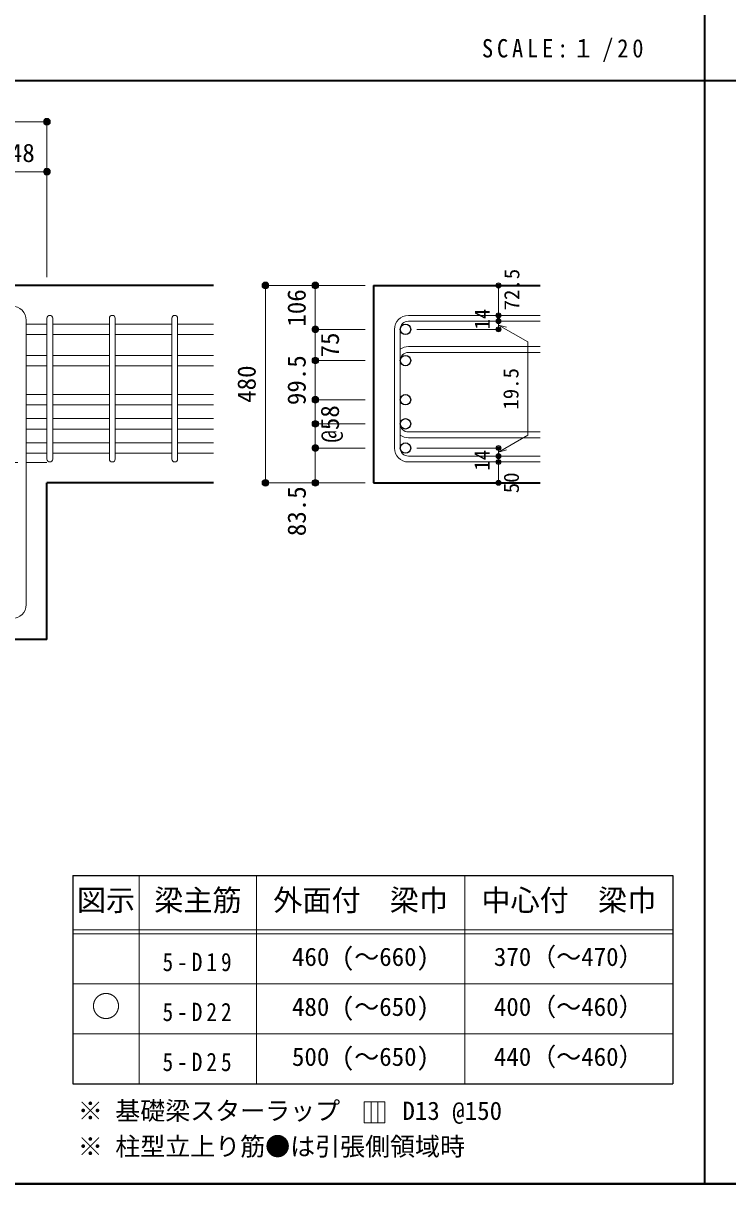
# Model space of a CAD drawing. Units: millimetres at full size, sheet at 1:20; some dimension numbers follow another scale. Extents: x -3982 to 3969, y -2797 to 2801.
# Drawn here: x -2386 to -693, y -2797 to -10 of the extents above; entities that cross this region are included whole.
import ezdxf
from ezdxf.enums import TextEntityAlignment as Align

# ---------------------------------------------------------------- set-up
doc = ezdxf.new("R2010")
doc.units = ezdxf.units.MM
doc.header["$LTSCALE"] = 20
doc.header["$PDMODE"] = 32
doc.header["$PDSIZE"] = 12
doc.linetypes.add('CHAIN1', pattern=[8, 5, -1, 1, -1])
for name, color, linetype, lineweight in [('6-1_躯体線', 2, 'Continuous', 35), ('6-4_フープ', 7, 'Continuous', 18), ('6-5_梁主筋', 7, 'Continuous', 18), ('6-6_S.T.P.', 7, 'Continuous', 18), ('6-7_文字', 7, 'Continuous', 18), ('6-D_寸法', 4, 'Continuous', 9), ('6-E_枠', 7, 'Continuous', 18), ('F-0_枠', 6, 'Continuous', 40)]:
    doc.layers.add(name, color=color, linetype=linetype, lineweight=lineweight)
doc.styles.add('ＭＳ ゴシック', font='')
doc.styles.get('ＭＳ ゴシック').set_extended_font_data('MS Gothic')

msp = doc.modelspace()

# ---------------------------------------------------------------- linework, layer by layer
at = {"layer": '6-1_躯体線'}
for p, q in [((-1928.87, -639.67), (-3178.87, -639.67)), ((-1544.2, -639.67), (-1144.2, -639.67)), ((-1544.2, -639.67), (-1544.2, -1113.67)), ((-1928.87, -1113.67), (-2328.87, -1113.67)), ((-2328.87, -1489.67), (-2328.87, -1113.67)), ((-1544.2, -1113.67), (-1144.2, -1113.67)), ((-2328.87, -1489.67), (-2554.37, -1489.67))]:
    msp.add_line(p, q, dxfattribs=at)
at = {"layer": '6-4_フープ'}
msp.add_line((-2378.87, -1406.17), (-2378.87, -723.17), dxfattribs=at)
for centre, start, end in [((-2412.37, -723.17), 0, 90), ((-2412.37, -1406.17), 270, 0)]:
    msp.add_arc(centre, 33.5, start, end, dxfattribs=at)
at = {"layer": '6-5_梁主筋'}
for p, q in [((-2328.87, -732.72), (-2378.87, -732.72)), ((-2178.87, -732.72), (-2314.87, -732.72)), ((-2028.87, -732.72), (-2164.87, -732.72)), ((-1928.87, -732.72), (-2014.87, -732.72)), ((-2328.87, -757.72), (-2378.87, -757.72)), ((-2178.87, -757.72), (-2314.87, -757.72)), ((-2028.87, -757.72), (-2164.87, -757.72)), ((-1928.87, -757.72), (-2014.87, -757.72)), ((-2328.87, -807.67), (-2378.87, -807.67)), ((-2178.87, -807.67), (-2314.87, -807.67)), ((-2028.87, -807.67), (-2164.87, -807.67)), ((-1928.87, -807.67), (-2014.87, -807.67)), ((-2328.87, -832.67), (-2378.87, -832.67)), ((-2178.87, -832.67), (-2314.87, -832.67)), ((-2028.87, -832.67), (-2164.87, -832.67)), ((-1928.87, -832.67), (-2014.87, -832.67)), ((-2328.87, -901.67), (-2378.87, -901.67)), ((-2178.87, -901.67), (-2314.87, -901.67)), ((-2028.87, -901.67), (-2164.87, -901.67)), ((-1928.87, -901.67), (-2014.87, -901.67)), ((-2328.87, -926.67), (-2378.87, -926.67)), ((-2178.87, -926.67), (-2314.87, -926.67)), ((-2028.87, -926.67), (-2164.87, -926.67)), ((-1928.87, -926.67), (-2014.87, -926.67)), ((-2378.87, -959.67), (-2328.87, -959.67)), ((-2178.87, -959.67), (-2314.87, -959.67)), ((-2028.87, -959.67), (-2164.87, -959.67)), ((-1928.87, -959.67), (-2014.87, -959.67)), ((-2378.87, -984.67), (-2328.87, -984.67)), ((-2178.87, -984.67), (-2314.87, -984.67)), ((-2028.87, -984.67), (-2164.87, -984.67)), ((-1928.87, -984.67), (-2014.87, -984.67)), ((-2328.87, -1017.67), (-2378.87, -1017.67)), ((-2178.87, -1017.67), (-2314.87, -1017.67)), ((-2028.87, -1017.67), (-2164.87, -1017.67)), ((-1928.87, -1017.67), (-2014.87, -1017.67)), ((-2328.87, -1042.67), (-2378.87, -1042.67)), ((-2178.87, -1042.67), (-2314.87, -1042.67)), ((-2028.87, -1042.67), (-2164.87, -1042.67)), ((-1928.87, -1042.67), (-2014.87, -1042.67))]:
    msp.add_line(p, q, dxfattribs=at)
at = {"layer": '6-5_梁主筋', "color": 3, "lineweight": 25}
for centre in [(-1467.7, -745.22), (-1467.7, -820.17), (-1467.7, -914.17), (-1467.7, -972.17), (-1467.7, -1030.17)]:
    msp.add_circle(centre, 12.5, dxfattribs=at)
at = {"layer": '6-6_S.T.P.'}
for p, q in [((-2328.87, -1056.67), (-2328.87, -718.72)), ((-2328.87, -1056.67), (-2328.87, -719.11)), ((-2328.87, -1056.67), (-2328.87, -719.11)), ((-2328.87, -1056.67), (-2328.87, -719.11)), ((-2314.87, -1056.67), (-2314.87, -718.72)), ((-2314.87, -1056.67), (-2314.87, -719.11)), ((-2314.87, -1056.67), (-2314.87, -719.11)), ((-2314.87, -1056.67), (-2314.87, -719.11)), ((-2178.87, -1056.67), (-2178.87, -718.72)), ((-2164.87, -1056.67), (-2164.87, -718.72)), ((-2028.87, -1056.67), (-2028.87, -718.72)), ((-2014.87, -1056.67), (-2014.87, -718.72)), ((-1460.7, -711.72), (-1144.2, -711.72)), ((-1494.2, -745.22), (-1494.2, -1030.17)), ((-1480.2, -745.22), (-1480.2, -1030.17)), ((-1460.7, -725.72), (-1144.2, -725.72)), ((-1460.7, -786.67), (-1144.2, -786.67)), ((-1460.7, -800.67), (-1144.2, -800.67)), ((-1460.7, -991.67), (-1144.2, -991.67)), ((-1460.7, -1005.67), (-1144.2, -1005.67)), ((-1460.7, -1049.67), (-1144.2, -1049.67)), ((-1460.7, -1063.67), (-1144.2, -1063.67))]:
    msp.add_line(p, q, dxfattribs=at)
for centre, radius, start, end in [((-2321.87, -718.72), 7, 0, 180), ((-2321.87, -718.72), 7, 0, 180), ((-2321.87, -718.72), 7, 0, 180), ((-2321.87, -718.72), 7, 0, 180), ((-2171.87, -718.72), 7, 0, 180), ((-2021.87, -718.72), 7, 0, 180), ((-1460.7, -745.22), 33.5, 90, 180), ((-1460.7, -745.22), 19.5, 90, 180), ((-1460.7, -820.17), 33.5, 90, 125.59765), ((-1460.7, -820.17), 19.5, 90, 180), ((-1460.7, -972.17), 19.5, 180, 270), ((-1460.7, -972.17), 33.5, 234.40235, 270), ((-1460.7, -1030.17), 33.5, 180, 270), ((-1460.7, -1030.17), 19.5, 180, 270), ((-2321.87, -1056.67), 7, 180, 0), ((-2321.87, -1056.67), 7, 180, 0), ((-2321.87, -1056.67), 7, 180, 0), ((-2321.87, -1056.67), 7, 180, 0), ((-2171.87, -1056.67), 7, 180, 0), ((-2021.87, -1056.67), 7, 180, 0)]:
    msp.add_arc(centre, radius, start, end, dxfattribs=at)
at = {"layer": '6-7_文字'}
for p, q in [((-1550.4, -2600.08), (-1550.4, -2650.08)), ((-1533.73, -2600.08), (-1533.73, -2650.08))]:
    msp.add_line(p, q, dxfattribs=at)
msp.add_lwpolyline([(-1567.07, -2650.08), (-1517.07, -2650.08), (-1517.07, -2600.08), (-1567.07, -2600.08)], close=True, dxfattribs=at)
at = {"layer": '6-D_寸法'}
for p, q in [((-3178.87, -246.65), (-2328.87, -246.65)), ((-2328.87, -246.65), (-2328.87, -366.65)), ((-2476.87, -366.65), (-2328.87, -366.65)), ((-2328.87, -366.65), (-2328.87, -619.67)), ((-1804.2, -639.67), (-1804.2, -1113.67)), ((-1684.2, -639.67), (-1684.2, -745.22)), ((-1244.2, -711.15), (-1244.2, -639.67)), ((-1244.2, -725.72), (-1244.2, -711.72)), ((-1684.2, -745.22), (-1564.2, -745.22)), ((-1244.2, -745.22), (-1440.29, -745.22)), ((-1244.2, -734.9), (-1174.14, -775.35)), ((-1244.2, -734.9), (-1224.88, -740.07)), ((-1174.14, -775.35), (-1174.14, -999.47)), ((-1684.2, -820.17), (-1564.2, -820.17)), ((-1684.2, -914.17), (-1564.2, -914.17)), ((-1684.2, -914.17), (-1684.2, -972.17)), ((-1684.2, -972.17), (-1564.2, -972.17)), ((-1684.2, -972.17), (-1684.2, -1030.17)), ((-1244.2, -1039.92), (-1174.14, -999.47)), ((-1684.2, -1030.17), (-1564.2, -1030.17)), ((-1684.2, -1113.67), (-1684.2, -1030.17)), ((-1244.2, -1030.17), (-1440.29, -1030.17)), ((-1244.2, -1049.67), (-1244.2, -1030.17)), ((-1244.2, -1039.92), (-1224.88, -1034.74)), ((-1244.2, -1063.67), (-1244.2, -1049.67)), ((-1244.2, -1113.67), (-1244.2, -1063.67)), ((-1804.2, -1113.67), (-1694.33, -1113.67)), ((-1804.2, -1113.67), (-1684.2, -1113.67)), ((-1684.2, -1113.67), (-1564.2, -1113.67))]:
    msp.add_line(p, q, dxfattribs=at)
at = {"layer": '6-D_寸法', "linetype": 'CHAIN1'}
msp.add_line((-3178.87, -1064.67), (-2328.87, -1064.67), dxfattribs=at)
at = {"layer": '6-D_寸法'}
for points in [[(-1804.2, -639.67), (-1684.2, -639.67), (-1564.2, -639.67)], [(-1684.2, -745.22), (-1684.2, -820.17), (-1684.2, -914.17)], [(-1244.2, -725.15), (-1244.2, -745.22), (-1244.2, -725.15)]]:
    msp.add_lwpolyline(points, dxfattribs=at)
for centre, radius in [((-2328.87, -246.65), 8), ((-2328.87, -246.65), 7.2), ((-2328.87, -246.65), 6.4), ((-2328.87, -246.65), 5.6), ((-2328.87, -246.65), 4.8), ((-2328.87, -246.65), 4), ((-2328.87, -246.65), 3.2), ((-2328.87, -246.65), 2.4), ((-2328.87, -246.65), 1.6), ((-2328.87, -246.65), 0.8), ((-2328.87, -366.65), 8), ((-2328.87, -366.65), 7.2), ((-2328.87, -366.65), 6.4), ((-2328.87, -366.65), 5.6), ((-2328.87, -366.65), 4.8), ((-2328.87, -366.65), 4), ((-2328.87, -366.65), 3.2), ((-2328.87, -366.65), 2.4), ((-2328.87, -366.65), 1.6), ((-2328.87, -366.65), 0.8), ((-1804.2, -639.67), 8), ((-1804.2, -639.67), 7.2), ((-1804.2, -639.67), 6.4), ((-1804.2, -639.67), 5.6), ((-1804.2, -639.67), 4.8), ((-1804.2, -639.67), 4), ((-1804.2, -639.67), 3.2), ((-1804.2, -639.67), 2.4), ((-1804.2, -639.67), 1.6), ((-1804.2, -639.67), 0.8), ((-1684.2, -639.67), 8), ((-1684.2, -639.67), 7.2), ((-1684.2, -639.67), 6.4), ((-1684.2, -639.67), 5.6), ((-1684.2, -639.67), 4.8), ((-1684.2, -639.67), 4), ((-1684.2, -639.67), 3.2), ((-1684.2, -639.67), 2.4), ((-1684.2, -639.67), 1.6), ((-1684.2, -639.67), 0.8), ((-1244.2, -639.67), 4), ((-1244.2, -639.67), 3.6), ((-1244.2, -639.67), 3.2), ((-1244.2, -639.67), 2.8), ((-1244.2, -639.67), 2.4), ((-1244.2, -639.67), 2), ((-1244.2, -639.67), 1.6), ((-1244.2, -639.67), 1.2), ((-1244.2, -639.67), 0.8), ((-1244.2, -639.67), 0.4), ((-1244.2, -711.72), 4), ((-1244.2, -725.72), 4), ((-1244.2, -711.72), 3.6), ((-1244.2, -725.72), 3.6), ((-1244.2, -711.72), 3.2), ((-1244.2, -725.72), 3.2), ((-1244.2, -711.72), 2.8), ((-1244.2, -725.72), 2.8), ((-1244.2, -711.72), 2.4), ((-1244.2, -725.72), 2.4), ((-1244.2, -711.72), 2), ((-1244.2, -725.72), 2), ((-1244.2, -711.72), 1.6), ((-1244.2, -725.72), 1.6), ((-1244.2, -711.72), 1.2), ((-1244.2, -725.72), 1.2), ((-1244.2, -711.72), 0.8), ((-1244.2, -711.72), 0.4), ((-1684.2, -745.22), 8), ((-1684.2, -745.22), 7.2), ((-1684.2, -745.22), 6.4), ((-1684.2, -745.22), 5.6), ((-1684.2, -745.22), 4.8), ((-1684.2, -745.22), 4), ((-1684.2, -745.22), 3.2), ((-1684.2, -745.22), 2.4), ((-1684.2, -745.22), 1.6), ((-1684.2, -745.22), 0.8), ((-1244.2, -745.22), 4), ((-1244.2, -745.22), 3.6), ((-1244.2, -745.22), 3.2), ((-1244.2, -745.22), 2.8), ((-1244.2, -745.22), 2.4), ((-1244.2, -745.22), 2), ((-1244.2, -745.22), 1.6), ((-1244.2, -745.22), 1.2), ((-1244.2, -725.72), 0.8), ((-1244.2, -745.22), 0.8), ((-1244.2, -725.72), 0.4), ((-1244.2, -745.22), 0.4), ((-1684.2, -820.17), 8), ((-1684.2, -820.17), 7.2), ((-1684.2, -820.17), 6.4), ((-1684.2, -820.17), 5.6), ((-1684.2, -820.17), 4.8), ((-1684.2, -820.17), 4), ((-1684.2, -820.17), 3.2), ((-1684.2, -820.17), 2.4), ((-1684.2, -820.17), 1.6), ((-1684.2, -820.17), 0.8), ((-1684.2, -914.17), 8), ((-1684.2, -914.17), 7.2), ((-1684.2, -914.17), 6.4), ((-1684.2, -914.17), 5.6), ((-1684.2, -914.17), 4.8), ((-1684.2, -914.17), 4), ((-1684.2, -914.17), 3.2), ((-1684.2, -914.17), 2.4), ((-1684.2, -914.17), 1.6), ((-1684.2, -914.17), 0.8), ((-1684.2, -972.17), 8), ((-1684.2, -972.17), 7.2), ((-1684.2, -972.17), 6.4), ((-1684.2, -972.17), 5.6), ((-1684.2, -972.17), 4.8), ((-1684.2, -972.17), 4), ((-1684.2, -972.17), 3.2), ((-1684.2, -972.17), 2.4), ((-1684.2, -972.17), 1.6), ((-1684.2, -972.17), 0.8), ((-1684.2, -1030.17), 8), ((-1684.2, -1030.17), 7.2), ((-1684.2, -1030.17), 6.4), ((-1684.2, -1030.17), 5.6), ((-1684.2, -1030.17), 4.8), ((-1684.2, -1030.17), 4), ((-1684.2, -1030.17), 3.2), ((-1684.2, -1030.17), 2.4), ((-1684.2, -1030.17), 1.6), ((-1684.2, -1030.17), 0.8), ((-1244.2, -1030.17), 4), ((-1244.2, -1030.17), 3.6), ((-1244.2, -1030.17), 3.2), ((-1244.2, -1030.17), 2.8), ((-1244.2, -1030.17), 2.4), ((-1244.2, -1030.17), 2), ((-1244.2, -1030.17), 1.6), ((-1244.2, -1030.17), 1.2), ((-1244.2, -1030.17), 0.8), ((-1244.2, -1030.17), 0.4), ((-1244.2, -1049.67), 4), ((-1244.2, -1049.67), 3.6), ((-1244.2, -1049.67), 3.2), ((-1244.2, -1049.67), 2.8), ((-1244.2, -1049.67), 2.4), ((-1244.2, -1049.67), 2), ((-1244.2, -1049.67), 1.6), ((-1244.2, -1049.67), 1.2), ((-1244.2, -1049.67), 0.8), ((-1244.2, -1049.67), 0.4), ((-1244.2, -1063.67), 4), ((-1244.2, -1063.67), 3.6), ((-1244.2, -1063.67), 3.2), ((-1244.2, -1063.67), 2.8), ((-1244.2, -1063.67), 2.4), ((-1244.2, -1063.67), 2), ((-1244.2, -1063.67), 1.6), ((-1244.2, -1063.67), 1.2), ((-1244.2, -1063.67), 0.8), ((-1244.2, -1063.67), 0.4), ((-1804.2, -1113.67), 8), ((-1804.2, -1113.67), 7.2), ((-1804.2, -1113.67), 6.4), ((-1804.2, -1113.67), 5.6), ((-1804.2, -1113.67), 4.8), ((-1804.2, -1113.67), 4), ((-1804.2, -1113.67), 3.2), ((-1804.2, -1113.67), 2.4), ((-1804.2, -1113.67), 1.6), ((-1804.2, -1113.67), 0.8), ((-1684.2, -1113.67), 8), ((-1684.2, -1113.67), 7.2), ((-1684.2, -1113.67), 6.4), ((-1684.2, -1113.67), 5.6), ((-1684.2, -1113.67), 4.8), ((-1684.2, -1113.67), 4), ((-1684.2, -1113.67), 3.2), ((-1684.2, -1113.67), 2.4), ((-1684.2, -1113.67), 1.6), ((-1684.2, -1113.67), 0.8), ((-1244.2, -1113.67), 4), ((-1244.2, -1113.67), 3.6), ((-1244.2, -1113.67), 3.2), ((-1244.2, -1113.67), 2.8), ((-1244.2, -1113.67), 2.4), ((-1244.2, -1113.67), 2), ((-1244.2, -1113.67), 1.6), ((-1244.2, -1113.67), 1.2), ((-1244.2, -1113.67), 0.8), ((-1244.2, -1113.67), 0.4)]:
    msp.add_circle(centre, radius, dxfattribs=at)
at = {"layer": '6-D_寸法', "color": 7}
for p in [(-2328.87, -246.65), (-2328.87, -366.65), (-1804.2, -639.67), (-1684.2, -639.67), (-1244.2, -639.67), (-1244.2, -711.72), (-1244.2, -725.72), (-1684.2, -745.22), (-1244.2, -745.22), (-1684.2, -820.17), (-1684.2, -914.17), (-1684.2, -972.17), (-1684.2, -1030.17), (-1244.2, -1030.17), (-1244.2, -1049.67), (-1244.2, -1063.67), (-1804.2, -1113.67), (-1684.2, -1113.67), (-1244.2, -1113.67)]:
    msp.add_point(p, dxfattribs=at)
at = {"layer": '6-E_枠', "color": 3, "lineweight": 25}
for p, q in [((-2267.02, -2056.95), (-2267.02, -2556.95)), ((-2267.02, -2056.95), (-825.33, -2056.95)), ((-825.33, -2056.95), (-825.33, -2556.95)), ((-2267.02, -2556.95), (-825.33, -2556.95))]:
    msp.add_line(p, q, dxfattribs=at)
at = {"layer": '6-E_枠'}
for p, q in [((-2107.02, -2056.95), (-2107.02, -2556.95)), ((-1825.33, -2056.95), (-1825.33, -2556.95)), ((-1325.33, -2056.95), (-1325.33, -2556.95)), ((-2267.02, -2186.95), (-825.33, -2186.95)), ((-2267.02, -2196.95), (-825.33, -2196.95)), ((-2267.02, -2316.95), (-825.33, -2316.95)), ((-2267.02, -2436.95), (-825.33, -2436.95))]:
    msp.add_line(p, q, dxfattribs=at)
at = {"layer": 'F-0_枠', "color": 2, "lineweight": 35}
for p, q in [((-749.76, 2800.77), (-749.76, -2796.83)), ((-3981.92, -148.03), (2482.4, -148.03))]:
    msp.add_line(p, q, dxfattribs=at)
at = {"layer": 'F-0_枠'}
msp.add_line((3969.4, -2796.83), (-3981.92, -2796.83), dxfattribs=at)

# ---------------------------------------------------------------- texts
at = {"layer": '6-7_文字', "color": 2, "style": 'ＭＳ ゴシック'}
for s, p in [('図示', (-2257.02, -2156.95)), ('梁主筋', (-2071.17, -2156.95)), ('外面付\u3000梁巾', (-1785.33, -2156.95)), ('中心付\u3000梁巾', (-1285.33, -2156.95)), ('○', (-2222.02, -2411.95))]:
    msp.add_text(s, height=51.32, dxfattribs=at).set_placement(p, align=Align.BOTTOM_LEFT)
at = {"layer": '6-7_文字', "style": 'ＭＳ ゴシック'}
for s, p in [('460 (～660)', (-1740.33, -2286.95)), ('370（～470）', (-1255.33, -2286.95)), ('480 (～650)', (-1740.33, -2406.95)), ('400（～460）', (-1255.33, -2406.95)), ('500 (～650)', (-1740.33, -2526.95)), ('440（～460）', (-1255.33, -2526.95)), ('※ 基礎梁スターラップ     D13 @150', (-2254.64, -2656.67)), ('※ 柱型立上り筋●は引張側領域時', (-2254.64, -2742.34))]:
    msp.add_text(s, height=43.99, dxfattribs=at).set_placement(p, align=Align.BOTTOM_LEFT)
at = {"layer": '6-7_文字', "color": 2, "insert": (-1283.99, -103.03), "char_height": 43.99, "attachment_point": 7, "style": 'ＭＳ ゴシック'}
msp.add_mtext('\\T1.34;\\W0.9;SCALE:１/20', dxfattribs=at)
at = {"layer": '6-7_文字', "char_height": 43.99, "attachment_point": 7, "style": 'ＭＳ ゴシック'}
for s, insert in [('\\T1.38;\\W0.85;5-D19', (-2051.17, -2286.95)), ('\\T1.38;\\W0.85;5-D22', (-2051.17, -2406.95)), ('\\T1.38;\\W0.85;5-D25', (-2051.17, -2526.95))]:
    msp.add_mtext(s, dxfattribs=dict(at, insert=insert))
at = {"layer": '6-D_寸法', "style": 'ＭＳ ゴシック'}
msp.add_text('148', height=43.99, dxfattribs=at).set_placement((-2447.87, -356.65), align=Align.BOTTOM_LEFT)
for s, height, p in [('72.5', 36.66, (-1183.14, -699.66)), ('106', 43.99, (-1694.2, -738.74)), ('14', 36.66, (-1254.2, -745.61)), ('75', 43.99, (-1614.2, -812.7)), ('480', 43.99, (-1814.2, -921.66)), ('99.5', 43.99, (-1694.2, -927.17)), ('19.5', 36.66, (-1185.22, -937.91)), ('@58', 43.99, (-1614.2, -1017.17)), ('14', 36.66, (-1254.59, -1084.36)), ('50', 36.66, (-1184.2, -1138.67)), ('83.5', 43.99, (-1693.89, -1241.82))]:
    msp.add_text(s, height=height, rotation=90, dxfattribs=at).set_placement(p, align=Align.BOTTOM_LEFT)

doc.saveas('drawing.dxf')
